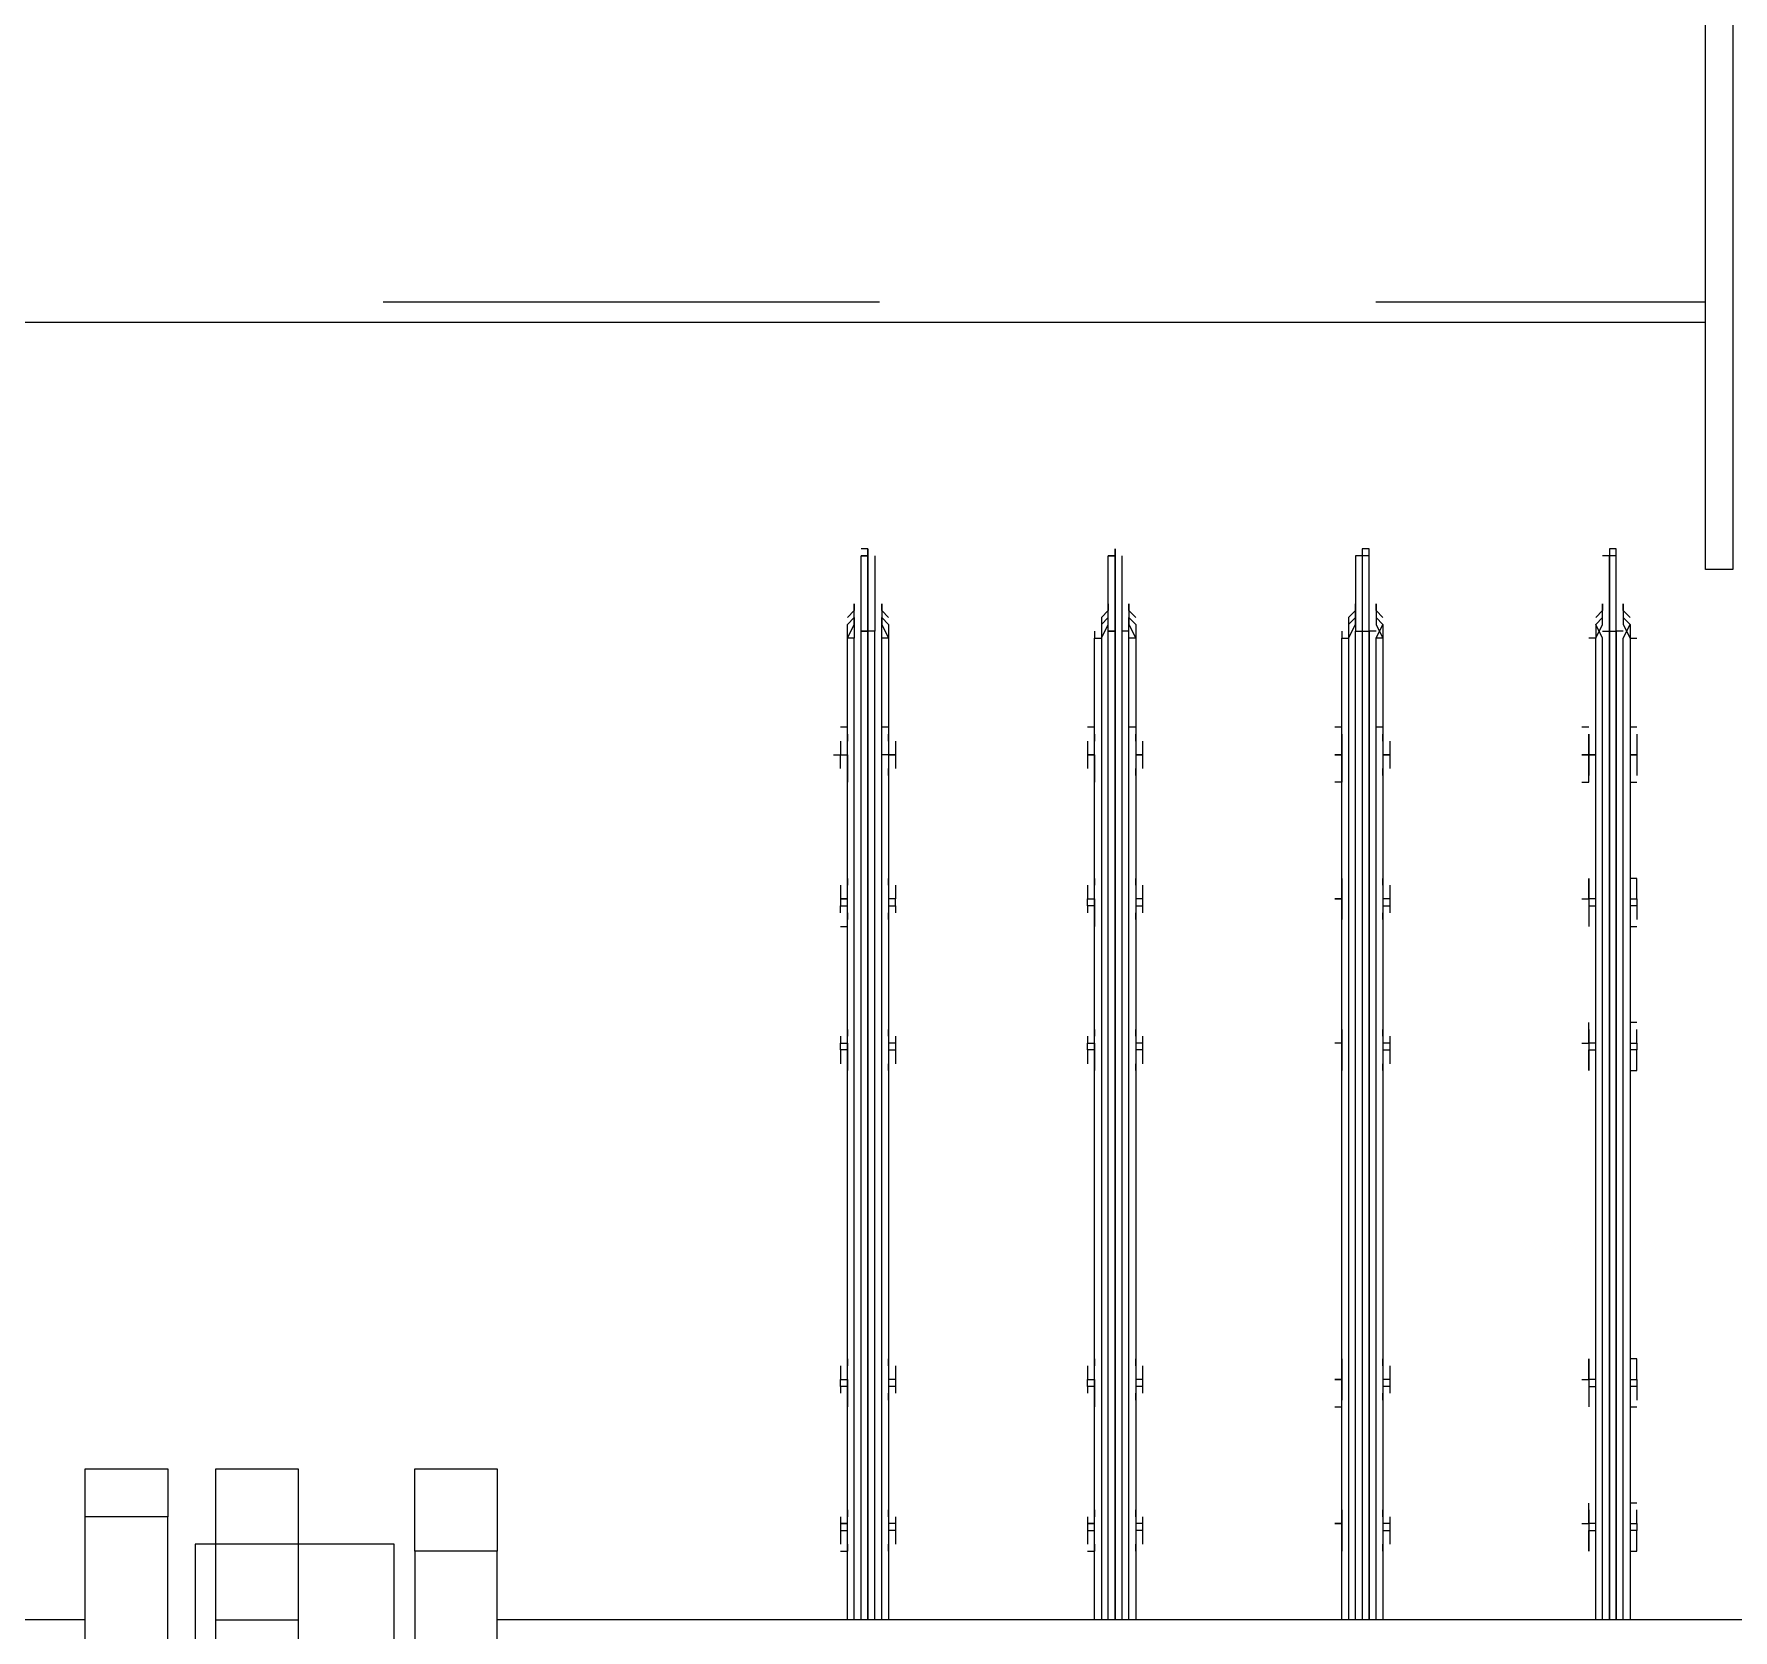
# Model space of a CAD drawing. Header units: metres. Extents: x 531759 to 532310, y 2675082 to 2675319.
# Drawn here: x 532025.8168 to 532026.1591, y 2675225.241 to 2675225.5626 of the extents above; entities that cross this region are included whole.
import ezdxf

# ---------------------------------------------------------------- set-up
doc = ezdxf.new("R2010")
doc.units = ezdxf.units.M
doc.header["$MEASUREMENT"] = 0
doc.linetypes.add('PDF_IMPORT', pattern=[1, 0.8, -0.2])
doc.layers.add('IDT', color=7, linetype='Continuous')

# ---------------------------------------------------------------- blocks, each defined once
blk = doc.blocks.new('IDT')
at = {"layer": 'IDT', "color": 0, "lineweight": 25}
for p, q in [((15.08755, 10.12502), (15.08755, 9.99501)), ((15.10415, 10.12502), (15.10415, 9.99501)), ((15.02116, 10.11949), (15.02116, 10.00192)), ((15.03775, 10.00192), (15.03775, 10.11949)), ((15.08202, 10.00054), (15.08202, 10.12087)), ((15.0419, 10.0199), (15.0419, 10.00054)), ((15.06127, 10.01575), (15.06127, 10.0199)), ((15.07787, 10.0199), (15.07787, 10.01575)), ((14.44023, 10.01575), (15.02116, 10.01575)), ((14.79294, 9.81796), (14.79294, 10.01575)), ((14.79432, 10.01575), (14.79432, 9.81796)), ((14.7957, 9.81658), (14.7957, 10.01575)), ((14.7957, 10.01575), (14.7957, 9.81658)), ((14.79709, 9.81658), (14.79709, 10.01575)), ((14.79709, 10.01575), (14.79709, 9.81658)), ((14.79847, 10.01575), (14.79847, 9.81796)), ((14.79985, 10.01575), (14.79985, 9.81796)), ((14.84273, 9.81796), (14.84273, 10.01575)), ((14.84411, 10.01575), (14.84411, 9.81796)), ((14.8455, 9.81658), (14.8455, 10.01575)), ((14.8455, 10.01575), (14.8455, 9.81658)), ((14.84688, 9.81658), (14.84688, 10.01575)), ((14.84826, 10.01575), (14.84826, 9.81658)), ((14.84965, 9.81796), (14.84965, 10.01575)), ((14.85103, 10.01575), (14.85103, 9.81796)), ((14.89252, 9.81796), (14.89252, 10.01575)), ((14.89391, 10.01575), (14.89391, 9.81796)), ((14.89529, 9.81658), (14.89529, 10.01575)), ((14.89667, 10.01575), (14.89667, 9.81658)), ((14.89667, 9.81658), (14.89667, 10.01575)), ((14.89806, 10.01575), (14.89806, 9.81658)), ((14.89944, 9.81796), (14.89944, 10.01575)), ((14.90082, 10.01575), (14.90082, 9.81796)), ((14.94232, 9.81796), (14.94232, 10.01575)), ((14.9437, 10.01575), (14.9437, 9.81796)), ((14.94508, 10.01575), (14.94508, 9.81658)), ((14.94647, 9.81658), (14.94647, 10.01575)), ((14.94647, 10.01575), (14.94647, 9.81658)), ((14.94785, 10.01575), (14.94785, 9.81658)), ((14.94923, 10.01575), (14.94923, 9.81796)), ((14.95062, 10.01575), (14.95062, 9.81796)), ((15.06127, 10.00054), (15.06127, 10.01575)), ((15.07787, 10.01575), (15.06127, 10.01575)), ((15.07787, 10.01575), (15.07787, 10.00054)), ((15.10415, 10.01575), (15.21341, 10.01575)), ((14.79294, 10.00192), (14.79155, 10.00192)), ((14.79155, 10.00192), (14.79155, 10.00054)), ((14.79155, 10.00054), (14.79155, 9.99777)), ((14.79294, 9.99777), (14.79294, 10.00192)), ((14.80124, 9.99777), (14.80124, 10.00192)), ((14.80124, 10.00192), (14.80124, 10.00054)), ((14.80124, 10.00054), (14.80124, 9.99777)), ((14.84135, 9.99777), (14.84135, 10.00054)), ((14.84273, 9.99639), (14.84273, 10.00192)), ((14.84273, 10.00192), (14.84273, 10.00054)), ((14.85103, 9.99639), (14.85103, 10.00192)), ((14.85103, 10.00192), (14.85103, 10.00054)), ((14.85103, 10.00054), (14.85103, 9.99777)), ((14.89114, 9.99777), (14.89114, 10.00054)), ((14.89252, 9.99777), (14.89252, 10.00192)), ((14.89252, 10.00192), (14.89252, 10.00054)), ((14.90221, 10.00192), (14.90082, 10.00192)), ((14.90082, 10.00192), (14.90082, 9.99777)), ((14.90082, 10.00054), (14.90082, 10.00192)), ((14.90221, 9.99777), (14.90221, 10.00054)), ((14.94093, 9.99777), (14.94093, 10.00054)), ((14.94232, 9.99777), (14.94232, 10.00192)), ((14.94232, 10.00192), (14.94232, 10.00054)), ((14.952, 10.00192), (14.95062, 10.00192)), ((14.95062, 10.00192), (14.95062, 9.99777)), ((14.95062, 10.00054), (14.95062, 10.00192)), ((14.952, 9.99777), (14.952, 10.00054)), ((15.02116, 9.98533), (15.02116, 10.00192)), ((15.02116, 10.00192), (15.03775, 10.00192)), ((15.03775, 10.00192), (15.03775, 9.98533)), ((15.0419, 10.00054), (15.06127, 10.00054)), ((15.06127, 9.98533), (15.06127, 10.00054)), ((15.06127, 10.00054), (15.07787, 10.00054)), ((15.07787, 10.00054), (15.07787, 9.98533)), ((15.07787, 10.00054), (15.08202, 10.00054)), ((14.79155, 9.99639), (14.79155, 9.99777)), ((14.79155, 9.99777), (14.79294, 9.99777)), ((14.79294, 9.99639), (14.79155, 9.99639)), ((14.79155, 9.99639), (14.79155, 9.99501)), ((14.79294, 9.99639), (14.79294, 9.99777)), ((14.79294, 9.99224), (14.79294, 9.99639)), ((14.80124, 9.99777), (14.79985, 9.99777)), ((14.79985, 9.99639), (14.80124, 9.99639)), ((14.80124, 9.99639), (14.80124, 9.99777)), ((14.80124, 9.99639), (14.80124, 9.99777)), ((14.80124, 9.99639), (14.80124, 9.99224)), ((14.80124, 9.99501), (14.80124, 9.99639)), ((14.80262, 9.99639), (14.80124, 9.99639)), ((14.84273, 9.99777), (14.84135, 9.99777)), ((14.84135, 9.99639), (14.84135, 9.99777)), ((14.84135, 9.99501), (14.84135, 9.99639)), ((14.84135, 9.99639), (14.84273, 9.99639)), ((14.84273, 9.99224), (14.84273, 9.99639)), ((14.85103, 9.99777), (14.85103, 9.99639)), ((14.85103, 9.99501), (14.85103, 9.99639)), ((14.85103, 9.99639), (14.85241, 9.99639)), ((14.85241, 9.99639), (14.85103, 9.99639)), ((14.85103, 9.99639), (14.85103, 9.99224)), ((14.89114, 9.99639), (14.89114, 9.99777)), ((14.89114, 9.99777), (14.89252, 9.99777)), ((14.89114, 9.99501), (14.89114, 9.99639)), ((14.89114, 9.99639), (14.89252, 9.99639)), ((14.89252, 9.99639), (14.89252, 9.99777)), ((14.89252, 9.99224), (14.89252, 9.99639)), ((14.90082, 9.99777), (14.90082, 9.99639)), ((14.90221, 9.99777), (14.90082, 9.99777)), ((14.90221, 9.99639), (14.90082, 9.99639)), ((14.90082, 9.99639), (14.90082, 9.99224)), ((14.90082, 9.99639), (14.90221, 9.99639)), ((14.90221, 9.99639), (14.90221, 9.99777)), ((14.90221, 9.99501), (14.90221, 9.99639)), ((14.94093, 9.99639), (14.94093, 9.99777)), ((14.94093, 9.99777), (14.94232, 9.99777)), ((14.94093, 9.99501), (14.94093, 9.99639)), ((14.94093, 9.99639), (14.94232, 9.99639)), ((14.94232, 9.99639), (14.94232, 9.99777)), ((14.94232, 9.99224), (14.94232, 9.99639)), ((14.95062, 9.99777), (14.95062, 9.99639)), ((14.952, 9.99777), (14.95062, 9.99777)), ((14.952, 9.99639), (14.95062, 9.99639)), ((14.95062, 9.99639), (14.95062, 9.99224)), ((14.95062, 9.99639), (14.952, 9.99639)), ((14.952, 9.99639), (14.952, 9.99777)), ((14.952, 9.99501), (14.952, 9.99639)), ((14.79155, 9.99501), (14.79155, 9.99362)), ((14.79155, 9.99224), (14.79294, 9.99224)), ((14.80124, 9.99362), (14.80124, 9.99501)), ((14.84273, 9.99501), (14.84273, 9.99362)), ((14.85103, 9.99362), (14.85103, 9.99501)), ((14.89252, 9.99501), (14.89252, 9.99362)), ((14.90082, 9.99362), (14.90082, 9.99501)), ((14.94232, 9.99501), (14.94232, 9.99362)), ((14.95062, 9.99362), (14.95062, 9.99501)), ((15.08755, 9.98533), (15.08755, 9.99501)), ((15.08755, 9.99501), (15.10415, 9.99501)), ((15.10415, 9.99501), (15.10415, 9.98533)), ((15.03775, 9.98533), (15.02116, 9.98533)), ((15.07787, 9.98533), (15.06127, 9.98533)), ((15.10415, 9.98533), (15.08755, 9.98533)), ((14.79294, 9.97288), (14.79155, 9.97288)), ((14.79155, 9.97011), (14.79155, 9.97149)), ((14.79294, 9.96873), (14.79294, 9.97288)), ((14.80124, 9.96873), (14.80124, 9.97288)), ((14.80124, 9.97011), (14.80124, 9.97149)), ((14.84273, 9.96873), (14.84273, 9.97288)), ((14.84273, 9.97149), (14.84273, 9.97011)), ((14.85241, 9.97288), (14.85103, 9.97288)), ((14.85103, 9.97288), (14.85103, 9.96873)), ((14.85103, 9.97011), (14.85103, 9.97149)), ((14.89252, 9.96873), (14.89252, 9.97288)), ((14.89252, 9.97149), (14.89252, 9.97011)), ((14.90082, 9.96873), (14.90082, 9.97288)), ((14.90082, 9.97011), (14.90082, 9.97149)), ((14.94232, 9.96873), (14.94232, 9.97288)), ((14.94232, 9.97149), (14.94232, 9.97011)), ((14.95062, 9.96873), (14.95062, 9.97288)), ((14.95062, 9.97011), (14.95062, 9.97149)), ((14.79155, 9.96873), (14.79155, 9.97011)), ((14.79155, 9.96734), (14.79155, 9.96873)), ((14.79155, 9.96873), (14.79294, 9.96873)), ((14.79294, 9.96734), (14.79294, 9.96873)), ((14.80124, 9.96873), (14.79985, 9.96873)), ((14.80124, 9.96873), (14.80124, 9.97011)), ((14.80124, 9.96734), (14.80124, 9.96873)), ((14.80124, 9.96734), (14.80124, 9.96873)), ((14.84135, 9.96873), (14.84135, 9.97011)), ((14.84135, 9.96734), (14.84135, 9.96873)), ((14.84135, 9.96873), (14.84273, 9.96873)), ((14.84273, 9.96734), (14.84273, 9.96873)), ((14.85103, 9.96873), (14.85103, 9.97011)), ((14.85103, 9.96873), (14.85103, 9.96734)), ((14.85103, 9.96734), (14.85103, 9.96873)), ((14.89114, 9.96873), (14.89114, 9.97011)), ((14.89114, 9.96734), (14.89114, 9.96873)), ((14.89114, 9.96873), (14.89252, 9.96873)), ((14.89252, 9.96319), (14.89252, 9.96873)), ((14.90082, 9.96873), (14.90221, 9.96873)), ((14.90082, 9.96734), (14.90082, 9.96873)), ((14.90221, 9.96873), (14.90221, 9.97011)), ((14.90221, 9.96873), (14.90221, 9.96734)), ((14.94093, 9.96873), (14.94093, 9.97011)), ((14.94093, 9.96734), (14.94093, 9.96873)), ((14.94093, 9.96873), (14.94232, 9.96873)), ((14.94232, 9.96734), (14.94232, 9.96873)), ((14.95062, 9.96873), (14.952, 9.96873)), ((14.95062, 9.96734), (14.95062, 9.96873)), ((14.952, 9.96873), (14.952, 9.97011)), ((14.952, 9.96873), (14.952, 9.96734)), ((14.79294, 9.96734), (14.79155, 9.96734)), ((14.79155, 9.96734), (14.79155, 9.96458)), ((14.79155, 9.96458), (14.79155, 9.96319)), ((14.79294, 9.96319), (14.79294, 9.96734)), ((14.79985, 9.96734), (14.80124, 9.96734)), ((14.80124, 9.96734), (14.80124, 9.96319)), ((14.80124, 9.96458), (14.80124, 9.96734)), ((14.80262, 9.96734), (14.80124, 9.96734)), ((14.80124, 9.96319), (14.80124, 9.96458)), ((14.84135, 9.96458), (14.84135, 9.96734)), ((14.84135, 9.96734), (14.84273, 9.96734)), ((14.84273, 9.96319), (14.84273, 9.96734)), ((14.84273, 9.96458), (14.84273, 9.96319)), ((14.85103, 9.96458), (14.85103, 9.96734)), ((14.85103, 9.96734), (14.85241, 9.96734)), ((14.85241, 9.96734), (14.85103, 9.96734)), ((14.85103, 9.96734), (14.85103, 9.96319)), ((14.85103, 9.96319), (14.85103, 9.96458)), ((14.89114, 9.96458), (14.89114, 9.96734)), ((14.89114, 9.96734), (14.89252, 9.96734)), ((14.89252, 9.96458), (14.89252, 9.96319)), ((14.90221, 9.96734), (14.90082, 9.96734)), ((14.90082, 9.96734), (14.90082, 9.96319)), ((14.90221, 9.96734), (14.90082, 9.96734)), ((14.90082, 9.96319), (14.90082, 9.96458)), ((14.90221, 9.96458), (14.90221, 9.96734)), ((14.94093, 9.96458), (14.94093, 9.96734)), ((14.94093, 9.96734), (14.94232, 9.96734)), ((14.94232, 9.96319), (14.94232, 9.96734)), ((14.94232, 9.96458), (14.94232, 9.96319)), ((14.952, 9.96734), (14.95062, 9.96734)), ((14.95062, 9.96734), (14.95062, 9.96319)), ((14.952, 9.96734), (14.95062, 9.96734)), ((14.95062, 9.96319), (14.95062, 9.96458)), ((14.952, 9.96458), (14.952, 9.96734)), ((14.79155, 9.96319), (14.79294, 9.96319)), ((14.79294, 9.9051), (14.79155, 9.9051)), ((14.79155, 9.9051), (14.79155, 9.90372)), ((14.79155, 9.90372), (14.79155, 9.90095)), ((14.79294, 9.90095), (14.79294, 9.9051)), ((14.80124, 9.90095), (14.80124, 9.9051)), ((14.80124, 9.9051), (14.80124, 9.90372)), ((14.80124, 9.90372), (14.80124, 9.90095)), ((14.84135, 9.90095), (14.84135, 9.90372)), ((14.84273, 9.90095), (14.84273, 9.9051)), ((14.84273, 9.9051), (14.84273, 9.90372)), ((14.85103, 9.90372), (14.85103, 9.9051)), ((14.85103, 9.9051), (14.85103, 9.90095)), ((14.85103, 9.90095), (14.85103, 9.90372)), ((14.89114, 9.90095), (14.89114, 9.90372)), ((14.89252, 9.90095), (14.89252, 9.9051)), ((14.89252, 9.9051), (14.89252, 9.90372)), ((14.90082, 9.90095), (14.90082, 9.9051)), ((14.90082, 9.9051), (14.90082, 9.90372)), ((14.90221, 9.90095), (14.90221, 9.90372)), ((14.94093, 9.90095), (14.94093, 9.90372)), ((14.94232, 9.90095), (14.94232, 9.9051)), ((14.94232, 9.9051), (14.94232, 9.90372)), ((14.95062, 9.90095), (14.95062, 9.9051)), ((14.95062, 9.9051), (14.95062, 9.90372)), ((14.952, 9.90095), (14.952, 9.90372)), ((14.79155, 9.89957), (14.79155, 9.90095)), ((14.79155, 9.90095), (14.79294, 9.90095)), ((14.79294, 9.89957), (14.79155, 9.89957)), ((14.79155, 9.89957), (14.79155, 9.89819)), ((14.79294, 9.89542), (14.79294, 9.90095)), ((14.80124, 9.90095), (14.79985, 9.90095)), ((14.79985, 9.89957), (14.80124, 9.89957)), ((14.80124, 9.89957), (14.80124, 9.90095)), ((14.80124, 9.89957), (14.80124, 9.90095)), ((14.80124, 9.89957), (14.80124, 9.89542)), ((14.80124, 9.89819), (14.80124, 9.89957)), ((14.80262, 9.89957), (14.80124, 9.89957)), ((14.84273, 9.90095), (14.84135, 9.90095)), ((14.84135, 9.89957), (14.84135, 9.90095)), ((14.84135, 9.89819), (14.84135, 9.89957)), ((14.84135, 9.89957), (14.84273, 9.89957)), ((14.84273, 9.89957), (14.84273, 9.90095)), ((14.84273, 9.89542), (14.84273, 9.89957)), ((14.85103, 9.89957), (14.85103, 9.90095)), ((14.85103, 9.90095), (14.85103, 9.89957)), ((14.85103, 9.89957), (14.85103, 9.89542)), ((14.85103, 9.89819), (14.85103, 9.89957)), ((14.85103, 9.89957), (14.85241, 9.89957)), ((14.89114, 9.89957), (14.89114, 9.90095)), ((14.89114, 9.90095), (14.89252, 9.90095)), ((14.89114, 9.89819), (14.89114, 9.89957)), ((14.89114, 9.89957), (14.89252, 9.89957)), ((14.89252, 9.89542), (14.89252, 9.90095)), ((14.90082, 9.90095), (14.90221, 9.90095)), ((14.90082, 9.89957), (14.90082, 9.90095)), ((14.90221, 9.89957), (14.90082, 9.89957)), ((14.90082, 9.89957), (14.90082, 9.89542)), ((14.90221, 9.89957), (14.90082, 9.89957)), ((14.90221, 9.90095), (14.90221, 9.89957)), ((14.90221, 9.89819), (14.90221, 9.89957)), ((14.94232, 9.90095), (14.94093, 9.90095)), ((14.94093, 9.89957), (14.94093, 9.90095)), ((14.94093, 9.89819), (14.94093, 9.89957)), ((14.94093, 9.89957), (14.94232, 9.89957)), ((14.94232, 9.89542), (14.94232, 9.90095)), ((14.95062, 9.90095), (14.952, 9.90095)), ((14.95062, 9.89957), (14.95062, 9.90095)), ((14.952, 9.89957), (14.95062, 9.89957)), ((14.95062, 9.89957), (14.95062, 9.89542)), ((14.952, 9.89957), (14.95062, 9.89957)), ((14.952, 9.90095), (14.952, 9.89957)), ((14.952, 9.89819), (14.952, 9.89957)), ((14.79155, 9.89819), (14.79155, 9.8968)), ((14.80124, 9.8968), (14.80124, 9.89819)), ((14.84273, 9.89819), (14.84273, 9.8968)), ((14.85103, 9.8968), (14.85103, 9.89819)), ((14.89252, 9.89819), (14.89252, 9.8968)), ((14.90082, 9.8968), (14.90082, 9.89819)), ((14.94232, 9.89819), (14.94232, 9.8968)), ((14.95062, 9.8968), (14.95062, 9.89819)), ((14.79155, 9.89542), (14.79294, 9.89542)), ((14.79294, 9.87606), (14.79155, 9.87606)), ((14.79294, 9.87191), (14.79294, 9.87606)), ((14.80124, 9.87191), (14.80124, 9.87606)), ((14.84273, 9.87052), (14.84273, 9.87606)), ((14.85103, 9.87606), (14.85103, 9.87052)), ((14.89252, 9.87191), (14.89252, 9.87606)), ((14.90082, 9.87191), (14.90082, 9.87606)), ((14.94232, 9.87191), (14.94232, 9.87606)), ((14.952, 9.87606), (14.95062, 9.87606)), ((14.95062, 9.87606), (14.95062, 9.87191)), ((14.79155, 9.87329), (14.79155, 9.87467)), ((14.79155, 9.87191), (14.79155, 9.87329)), ((14.80124, 9.87329), (14.80124, 9.87467)), ((14.80124, 9.87191), (14.80124, 9.87329)), ((14.84135, 9.87191), (14.84135, 9.87329)), ((14.84273, 9.87467), (14.84273, 9.87329)), ((14.85103, 9.87329), (14.85103, 9.87467)), ((14.85103, 9.87052), (14.85103, 9.87329)), ((14.89114, 9.87191), (14.89114, 9.87329)), ((14.89252, 9.87467), (14.89252, 9.87329)), ((14.90082, 9.87329), (14.90082, 9.87467)), ((14.90221, 9.87191), (14.90221, 9.87329)), ((14.94093, 9.87191), (14.94093, 9.87329)), ((14.94232, 9.87467), (14.94232, 9.87329)), ((14.95062, 9.87329), (14.95062, 9.87467)), ((14.952, 9.87329), (14.952, 9.87191)), ((14.79155, 9.87052), (14.79155, 9.87191)), ((14.79155, 9.87191), (14.79294, 9.87191)), ((14.79294, 9.87052), (14.79155, 9.87052)), ((14.79155, 9.87052), (14.79155, 9.86776)), ((14.79294, 9.87052), (14.79294, 9.87191)), ((14.79294, 9.86637), (14.79294, 9.87052)), ((14.80124, 9.87191), (14.79985, 9.87191)), ((14.79985, 9.87052), (14.80124, 9.87052)), ((14.80124, 9.87052), (14.80124, 9.87191)), ((14.80124, 9.87052), (14.80124, 9.87191)), ((14.80124, 9.87052), (14.80124, 9.86637)), ((14.80124, 9.86776), (14.80124, 9.87052)), ((14.80262, 9.87052), (14.80124, 9.87052)), ((14.84273, 9.87191), (14.84135, 9.87191)), ((14.84135, 9.87052), (14.84135, 9.87191)), ((14.84135, 9.86776), (14.84135, 9.87052)), ((14.84135, 9.87052), (14.84273, 9.87052)), ((14.84273, 9.86637), (14.84273, 9.87052)), ((14.85103, 9.87052), (14.85241, 9.87052)), ((14.85241, 9.87052), (14.85103, 9.87052)), ((14.85103, 9.87052), (14.85103, 9.86776)), ((14.85103, 9.86637), (14.85103, 9.87052)), ((14.89252, 9.87191), (14.89114, 9.87191)), ((14.89114, 9.87052), (14.89114, 9.87191)), ((14.89114, 9.86776), (14.89114, 9.87052)), ((14.89114, 9.87052), (14.89252, 9.87052)), ((14.89252, 9.86637), (14.89252, 9.87191)), ((14.90082, 9.87191), (14.90221, 9.87191)), ((14.90082, 9.87052), (14.90082, 9.87191)), ((14.90221, 9.87052), (14.90082, 9.87052)), ((14.90082, 9.87052), (14.90082, 9.86637)), ((14.90221, 9.87052), (14.90082, 9.87052)), ((14.90221, 9.87191), (14.90221, 9.87052)), ((14.90221, 9.86776), (14.90221, 9.87052)), ((14.94232, 9.87191), (14.94093, 9.87191)), ((14.94093, 9.87191), (14.94093, 9.87052)), ((14.94093, 9.86776), (14.94093, 9.87052)), ((14.94093, 9.87052), (14.94232, 9.87052)), ((14.94232, 9.86637), (14.94232, 9.87191)), ((14.95062, 9.87191), (14.95062, 9.87052)), ((14.952, 9.87191), (14.95062, 9.87191)), ((14.952, 9.87052), (14.95062, 9.87052)), ((14.95062, 9.87052), (14.95062, 9.86637)), ((14.95062, 9.87052), (14.952, 9.87052)), ((14.952, 9.87052), (14.952, 9.87191)), ((14.952, 9.86776), (14.952, 9.87052)), ((14.79155, 9.86776), (14.79155, 9.86637)), ((14.79155, 9.86637), (14.79294, 9.86637)), ((14.80124, 9.86637), (14.80124, 9.86776)), ((14.84273, 9.86776), (14.84273, 9.86637)), ((14.85103, 9.86776), (14.85103, 9.86637)), ((14.89252, 9.86776), (14.89252, 9.86637)), ((14.90082, 9.86637), (14.90082, 9.86776)), ((14.94232, 9.86776), (14.94232, 9.86637)), ((14.95062, 9.86637), (14.95062, 9.86776)), ((14.79294, 9.84701), (14.79155, 9.84701)), ((14.79155, 9.84424), (14.79155, 9.84563)), ((14.79294, 9.84148), (14.79294, 9.84701)), ((14.80262, 9.84701), (14.80124, 9.84701)), ((14.80124, 9.84701), (14.80124, 9.84148)), ((14.80124, 9.84424), (14.80124, 9.84563)), ((14.84273, 9.83733), (14.84273, 9.84701)), ((14.84273, 9.84563), (14.84273, 9.84424)), ((14.85103, 9.84148), (14.85103, 9.84701)), ((14.85103, 9.84701), (14.85241, 9.84701)), ((14.85103, 9.84424), (14.85103, 9.84563)), ((14.89252, 9.84148), (14.89252, 9.84701)), ((14.89252, 9.84563), (14.89252, 9.84424)), ((14.90082, 9.84148), (14.90082, 9.84701)), ((14.90082, 9.84424), (14.90082, 9.84563)), ((14.94232, 9.84148), (14.94232, 9.84701)), ((14.94232, 9.84563), (14.94232, 9.84424)), ((14.95062, 9.84148), (14.95062, 9.84701)), ((14.95062, 9.84424), (14.95062, 9.84563)), ((14.79155, 9.84148), (14.79155, 9.84424)), ((14.79155, 9.83871), (14.79155, 9.84148)), ((14.79155, 9.84148), (14.79294, 9.84148)), ((14.79294, 9.84148), (14.79155, 9.84148)), ((14.79155, 9.84148), (14.79294, 9.84148)), ((14.79294, 9.83733), (14.79294, 9.84148)), ((14.80124, 9.84148), (14.79985, 9.84148)), ((14.79985, 9.84148), (14.80124, 9.84148)), ((14.80124, 9.84148), (14.80124, 9.84424)), ((14.80124, 9.84148), (14.80262, 9.84148)), ((14.80262, 9.84148), (14.80124, 9.84148)), ((14.80124, 9.84148), (14.80124, 9.83871)), ((14.80124, 9.83733), (14.80124, 9.84148)), ((14.84135, 9.84148), (14.84135, 9.84424)), ((14.84135, 9.83871), (14.84135, 9.84148)), ((14.84135, 9.84148), (14.84273, 9.84148)), ((14.84273, 9.84148), (14.84135, 9.84148)), ((14.85103, 9.84148), (14.85103, 9.84424)), ((14.85241, 9.84148), (14.85103, 9.84148)), ((14.85103, 9.84148), (14.85241, 9.84148)), ((14.85241, 9.84148), (14.85103, 9.84148)), ((14.85103, 9.84148), (14.85103, 9.83733)), ((14.85103, 9.83871), (14.85103, 9.84148)), ((14.89114, 9.84148), (14.89114, 9.84424)), ((14.89114, 9.83871), (14.89114, 9.84148)), ((14.89114, 9.84148), (14.89252, 9.84148)), ((14.89252, 9.84148), (14.89114, 9.84148)), ((14.89252, 9.83733), (14.89252, 9.84148)), ((14.90082, 9.84148), (14.90221, 9.84148)), ((14.90221, 9.84148), (14.90082, 9.84148)), ((14.90082, 9.84148), (14.90082, 9.83733)), ((14.90221, 9.84148), (14.90082, 9.84148)), ((14.90221, 9.84148), (14.90221, 9.84424)), ((14.90221, 9.83871), (14.90221, 9.84148)), ((14.94093, 9.84148), (14.94093, 9.84424)), ((14.94093, 9.83871), (14.94093, 9.84148)), ((14.94093, 9.84148), (14.94232, 9.84148)), ((14.94093, 9.84148), (14.94232, 9.84148)), ((14.94232, 9.84148), (14.94093, 9.84148)), ((14.94232, 9.83733), (14.94232, 9.84148)), ((14.94232, 9.84148), (14.9437, 9.84148)), ((14.952, 9.84148), (14.95062, 9.84148)), ((14.95062, 9.84148), (14.95062, 9.83733)), ((14.952, 9.84148), (14.95062, 9.84148)), ((14.952, 9.84148), (14.95062, 9.84148)), ((14.952, 9.84424), (14.952, 9.84148)), ((14.95338, 9.84148), (14.952, 9.84148)), ((14.952, 9.83871), (14.952, 9.84148)), ((14.79155, 9.83733), (14.79155, 9.83871)), ((14.80124, 9.83871), (14.80124, 9.83733)), ((14.84273, 9.83871), (14.84273, 9.83733)), ((14.85103, 9.83733), (14.85103, 9.83871)), ((14.89252, 9.83871), (14.89252, 9.83733)), ((14.90082, 9.83733), (14.90082, 9.83871)), ((14.94232, 9.83871), (14.94232, 9.83733)), ((14.95062, 9.83733), (14.95062, 9.83871)), ((14.79155, 9.83594), (14.79294, 9.83594)), ((14.80124, 9.83594), (14.80262, 9.83594)), ((14.84273, 9.83594), (14.84411, 9.83594)), ((14.85103, 9.83594), (14.85241, 9.83594)), ((14.89252, 9.83594), (14.89391, 9.83594)), ((14.90082, 9.83594), (14.90221, 9.83594)), ((14.94232, 9.83594), (14.9437, 9.83594)), ((14.95062, 9.83594), (14.952, 9.83594)), ((14.79294, 9.81796), (14.79155, 9.81796)), ((14.79432, 9.8152), (14.79294, 9.81796)), ((14.79432, 9.81796), (14.79294, 9.8152)), ((14.79294, 9.81658), (14.79294, 9.81796)), ((14.79985, 9.81796), (14.79847, 9.8152)), ((14.79847, 9.81796), (14.79985, 9.8152)), ((14.79985, 9.81658), (14.79985, 9.81796)), ((14.79985, 9.81796), (14.80124, 9.81796)), ((14.84411, 9.8152), (14.84273, 9.81796)), ((14.84273, 9.81796), (14.84411, 9.81796)), ((14.84411, 9.81796), (14.84273, 9.8152)), ((14.84273, 9.81658), (14.84273, 9.81796)), ((14.84965, 9.81796), (14.84826, 9.8152)), ((14.85103, 9.81796), (14.84965, 9.81796)), ((14.84965, 9.81381), (14.84965, 9.81796)), ((14.85103, 9.81658), (14.85103, 9.81796)), ((14.89391, 9.8152), (14.89252, 9.81796)), ((14.89252, 9.81796), (14.89391, 9.81796)), ((14.89252, 9.81658), (14.89252, 9.81796)), ((14.89391, 9.81796), (14.89391, 9.81381)), ((14.89944, 9.81796), (14.89806, 9.8152)), ((14.90082, 9.81796), (14.89944, 9.81796)), ((14.89944, 9.81381), (14.89944, 9.81796)), ((14.90082, 9.81658), (14.90082, 9.81796)), ((14.9437, 9.8152), (14.94232, 9.81796)), ((14.94232, 9.81796), (14.9437, 9.81796)), ((14.94232, 9.81658), (14.94232, 9.81796)), ((14.9437, 9.81796), (14.9437, 9.81381)), ((14.95062, 9.81796), (14.94923, 9.8152)), ((14.94923, 9.81381), (14.94923, 9.81796)), ((14.94923, 9.81796), (14.95062, 9.81796)), ((14.95062, 9.81796), (14.95062, 9.81658)), ((14.79294, 9.8152), (14.79294, 9.81658)), ((14.79294, 9.8152), (14.79432, 9.81381)), ((14.79432, 9.81381), (14.79294, 9.8152)), ((14.79432, 9.81658), (14.7957, 9.81658)), ((14.79432, 9.81105), (14.79432, 9.8152)), ((14.7957, 9.81658), (14.7957, 9.80137)), ((14.79709, 9.81658), (14.7957, 9.81658)), ((14.7957, 9.81658), (14.7957, 9.79998)), ((14.79847, 9.81658), (14.79709, 9.81658)), ((14.79709, 9.79998), (14.79709, 9.81658)), ((14.79709, 9.81658), (14.79709, 9.80137)), ((14.79847, 9.8152), (14.79847, 9.81105)), ((14.79985, 9.8152), (14.79847, 9.81381)), ((14.79847, 9.81381), (14.79985, 9.8152)), ((14.79985, 9.8152), (14.79985, 9.81658)), ((14.84273, 9.8152), (14.84273, 9.81658)), ((14.84273, 9.8152), (14.84411, 9.81381)), ((14.84411, 9.81381), (14.84273, 9.8152)), ((14.84411, 9.81658), (14.8455, 9.81658)), ((14.84411, 9.81105), (14.84411, 9.8152)), ((14.8455, 9.81658), (14.8455, 9.79998)), ((14.84688, 9.81658), (14.8455, 9.81658)), ((14.8455, 9.81658), (14.8455, 9.80137)), ((14.84688, 9.79998), (14.84688, 9.81658)), ((14.84826, 9.81658), (14.84688, 9.81658)), ((14.84826, 9.80137), (14.84826, 9.81658)), ((14.84826, 9.8152), (14.84826, 9.81105)), ((14.84826, 9.81381), (14.84965, 9.8152)), ((14.84965, 9.8152), (14.84965, 9.81658)), ((14.89252, 9.8152), (14.89252, 9.81658)), ((14.89391, 9.81381), (14.89252, 9.8152)), ((14.89391, 9.81658), (14.89529, 9.81658)), ((14.89391, 9.81105), (14.89391, 9.8152)), ((14.89529, 9.80137), (14.89529, 9.81658)), ((14.89806, 9.81658), (14.89667, 9.81658)), ((14.89667, 9.81658), (14.89806, 9.81658)), ((14.89667, 9.79998), (14.89667, 9.81658)), ((14.89667, 9.81658), (14.89667, 9.79998)), ((14.89806, 9.81658), (14.89806, 9.80137)), ((14.89806, 9.8152), (14.89806, 9.81105)), ((14.89806, 9.81381), (14.89944, 9.8152)), ((14.89944, 9.8152), (14.89944, 9.81658)), ((14.94232, 9.8152), (14.94232, 9.81658)), ((14.9437, 9.81381), (14.94232, 9.8152)), ((14.9437, 9.81105), (14.9437, 9.8152)), ((14.94508, 9.81658), (14.94647, 9.81658)), ((14.94508, 9.80137), (14.94508, 9.81658)), ((14.94647, 9.81658), (14.94785, 9.81658)), ((14.94785, 9.81658), (14.94647, 9.81658)), ((14.94647, 9.81658), (14.94647, 9.79998)), ((14.94647, 9.79998), (14.94647, 9.81658)), ((14.94785, 9.81658), (14.94785, 9.80137)), ((14.94923, 9.8152), (14.94923, 9.81105)), ((14.95062, 9.8152), (14.94923, 9.81381)), ((14.95062, 9.81658), (14.95062, 9.8152)), ((14.79294, 9.81381), (14.79432, 9.81243)), ((14.79432, 9.81243), (14.79432, 9.81105)), ((14.79847, 9.81243), (14.79985, 9.81381)), ((14.79847, 9.81105), (14.79847, 9.81243)), ((14.84273, 9.81381), (14.84411, 9.81243)), ((14.84411, 9.81243), (14.84411, 9.81105)), ((14.84826, 9.81243), (14.84965, 9.81381)), ((14.84826, 9.81105), (14.84826, 9.81243)), ((14.89252, 9.81381), (14.89391, 9.81243)), ((14.89391, 9.81243), (14.89391, 9.81105)), ((14.89806, 9.81243), (14.89944, 9.81381)), ((14.89806, 9.81105), (14.89806, 9.81243)), ((14.94232, 9.81381), (14.9437, 9.81243)), ((14.9437, 9.81243), (14.9437, 9.81105)), ((14.94923, 9.81243), (14.95062, 9.81381)), ((14.94923, 9.81105), (14.94923, 9.81243)), ((14.77219, 8.9452), (14.77219, 9.80413)), ((14.77219, 9.80413), (14.77772, 9.80413)), ((14.77772, 9.80413), (14.77772, 8.9452)), ((14.7957, 9.80137), (14.79709, 9.80137)), ((14.79709, 9.80137), (14.79847, 9.80137)), ((14.8455, 9.80137), (14.84688, 9.80137)), ((14.84688, 9.80137), (14.84826, 9.80137)), ((14.89806, 9.80137), (14.89667, 9.80137)), ((14.89667, 9.80137), (14.89806, 9.80137)), ((14.94785, 9.80137), (14.94647, 9.80137)), ((14.94647, 9.80137), (14.94785, 9.80137)), ((14.7957, 9.79998), (14.79709, 9.79998)), ((14.8455, 9.79998), (14.84688, 9.79998)), ((14.94647, 9.79998), (14.94785, 9.79998)), ((16.87873, 9.75434), (14.77772, 9.75434)), ((14.77772, 9.75434), (14.77772, 8.99637))]:
    blk.add_line(p, q, dxfattribs=at)
at = {"layer": 'IDT', "color": 0, "linetype": 'PDF_IMPORT', "lineweight": 13, "ltscale": 0.014167}
for p, q in [((16.84415, 9.75019), (14.77772, 9.75019)), ((14.77772, 9.75019), (14.77772, 9.00052))]:
    blk.add_line(p, q, dxfattribs=at)

msp = doc.modelspace()

# ---------------------------------------------------------------- block references
at = {"layer": 'IDT', "color": 8, "rotation": 180}
msp.add_blockref('IDT', (532040.93128, 2675235.25885), dxfattribs=at)

doc.saveas('drawing.dxf')
